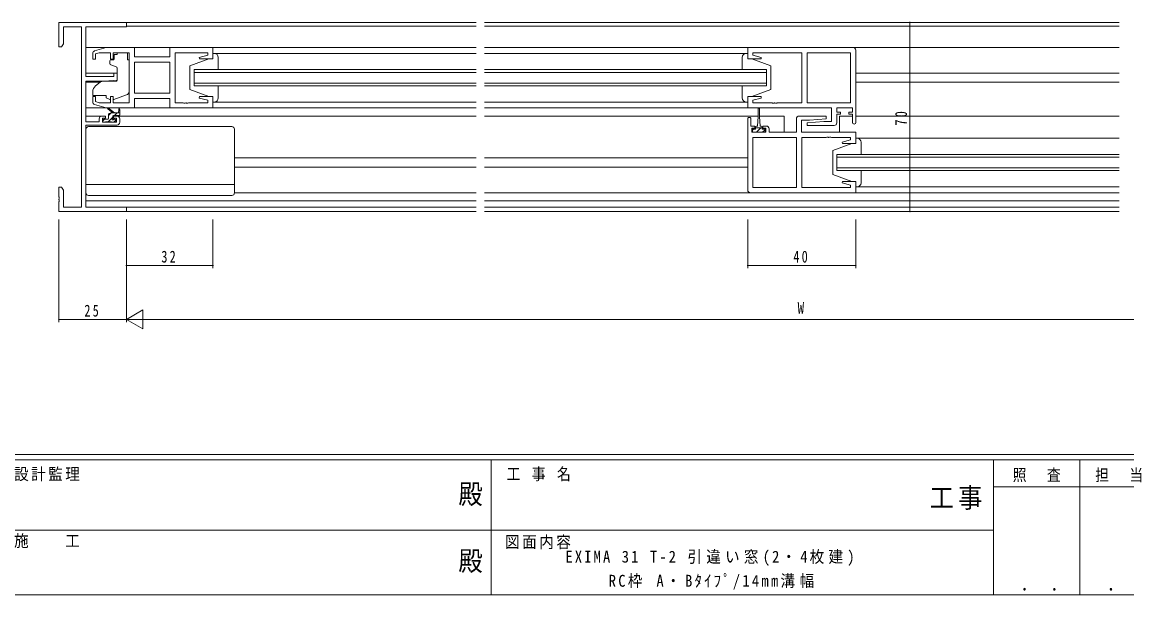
# Model space of a CAD drawing. Units: millimetres, scale not verified. Extents: x -567 to 567, y -403 to 403.
# Drawn here: x -186.4 to 222.6, y -403 to -190.9 of the extents above; entities that cross this region are included whole.
import ezdxf
from ezdxf.enums import TextEntityAlignment as Align

# ---------------------------------------------------------------- set-up
doc = ezdxf.new("R2010")
doc.units = ezdxf.units.MM
doc.header["$LTSCALE"] = 2
for name, color, linetype, lineweight in [('0-1_YKK_ZWAK', 7, 'Continuous', 18), ('0-3_YKK_11', 7, 'Continuous', 18), ('0-4_YKK_12', 2, 'Continuous', 18), ('0-5_YKK_13', 4, 'Continuous', 18), ('0-6_YKK_D', 6, 'Continuous', 18)]:
    doc.layers.add(name, color=color, linetype=linetype, lineweight=lineweight)
doc.layers.add('0-2_USER1', color=7, linetype='Continuous')
doc.styles.add('ＭＳ ゴシック', font='')
doc.styles.get('ＭＳ ゴシック').set_extended_font_data('MS Gothic')

msp = doc.modelspace()

# ---------------------------------------------------------------- linework, layer by layer
at = {"layer": '0-1_YKK_ZWAK'}
for p, q in [((537.274, -350.982), (-562.726, -350.982)), ((483.274, -352.982), (-562.726, -352.982)), ((-12.726, -352.982), (-12.726, -402.982)), ((173.274, -352.982), (173.274, -402.982)), ((205.274, -352.982), (205.274, -402.982)), ((270.68, -362.981), (173.274, -362.981)), ((-194.726, -378.981), (-10.726, -378.981)), ((-10.726, -378.981), (173.274, -378.981)), ((-562.726, -402.982), (483.274, -402.982))]:
    msp.add_line(p, q, dxfattribs=at)
at = {"layer": '0-3_YKK_11'}
for p, q in [((-147.726, -190.982), (-172.726, -190.982)), ((-147.726, -192.612), (-147.726, -190.982)), ((-171.096, -192.612), (-164.356, -192.612)), ((-164.356, -192.612), (-164.356, -259.352)), ((-162.726, -192.612), (-147.726, -192.612)), ((-162.726, -211.082), (-162.726, -192.612)), ((-155.226, -200.282), (-159.513, -201.569)), ((-144.726, -200.282), (-155.226, -200.282)), ((-144.726, -203.782), (-144.726, -200.282)), ((-131.726, -200.282), (-131.726, -203.782)), ((-115.726, -200.282), (-131.726, -200.282)), ((-115.726, -204.482), (-115.726, -200.282)), ((121.274, -200.282), (82.274, -200.282)), ((-160.226, -202.526), (-160.226, -204.582)), ((-159.226, -202.631), (-157.831, -202.212)), ((-159.226, -204.582), (-159.226, -202.631)), ((-152.626, -202.212), (-146.726, -202.212)), ((-146.726, -202.212), (-146.726, -220.752)), ((-131.726, -203.782), (-144.726, -203.782)), ((-129.726, -202.212), (-117.656, -202.212)), ((-129.726, -220.752), (-129.726, -202.212)), ((-117.656, -203.13), (-120.755, -203.96)), ((-120.755, -203.96), (-120.686, -204.482)), ((-120.686, -204.482), (-115.726, -204.482)), ((-117.656, -202.212), (-117.656, -203.13)), ((84.204, -202.212), (102.274, -202.212)), ((102.274, -202.212), (102.274, -220.752)), ((120.344, -202.212), (104.274, -202.212)), ((104.274, -202.212), (104.274, -220.752)), ((120.344, -220.752), (120.344, -202.212)), ((120.344, -220.752), (120.344, -202.212)), ((122.274, -228.082), (122.274, -201.282)), ((-160.226, -204.582), (-159.226, -204.582)), ((-144.796, -205.712), (-144.796, -217.252)), ((-131.726, -205.712), (-144.796, -205.712)), ((-131.726, -205.712), (-144.796, -205.712)), ((-131.726, -217.252), (-131.726, -205.712)), ((-152.426, -211.082), (-162.726, -211.082)), ((-155.726, -212.782), (-151.226, -212.389)), ((-162.726, -212.782), (-155.726, -212.782)), ((-162.726, -227.782), (-162.726, -212.782)), ((-159.226, -218.382), (-160.226, -218.382)), ((-160.226, -218.382), (-160.226, -220.438)), ((-159.226, -220.334), (-159.226, -218.382)), ((-157.831, -220.752), (-159.226, -220.334)), ((-153.626, -220.752), (-157.831, -220.752)), ((-152.626, -218.382), (-153.626, -218.382)), ((-153.626, -218.382), (-153.626, -220.752)), ((-152.626, -220.752), (-152.626, -218.382)), ((-146.726, -220.752), (-152.626, -220.752)), ((-144.796, -217.252), (-131.726, -217.252)), ((-144.726, -219.182), (-131.726, -219.182)), ((-144.726, -222.682), (-144.726, -219.182)), ((-131.726, -219.182), (-131.726, -222.682)), ((-117.656, -220.752), (-124.768, -220.752)), ((-120.686, -218.482), (-120.755, -219.005)), ((-120.755, -219.005), (-117.656, -219.835)), ((-115.726, -218.482), (-120.686, -218.482)), ((-117.656, -219.835), (-117.656, -220.752)), ((-115.726, -222.682), (-115.726, -218.482)), ((82.274, -218.482), (82.274, -222.682)), ((84.204, -220.752), (84.204, -219.835)), ((91.316, -220.752), (84.204, -220.752)), ((102.274, -220.752), (93.232, -220.752)), ((104.274, -220.752), (120.344, -220.752)), ((-159.513, -221.396), (-155.226, -222.682)), ((-155.226, -222.682), (-144.726, -222.682)), ((-131.726, -222.682), (-115.726, -222.682)), ((82.274, -222.682), (113.344, -222.682)), ((113.344, -222.682), (113.344, -227.682)), ((115.274, -224.182), (115.274, -222.682)), ((115.274, -222.682), (121.074, -222.682)), ((116.674, -224.182), (115.274, -224.182)), ((116.674, -224.982), (116.674, -224.182)), ((121.074, -222.682), (121.074, -224.182)), ((-157.826, -227.782), (-162.726, -227.782)), ((-162.726, -228.982), (-151.226, -228.982)), ((-162.726, -259.352), (-162.726, -228.982)), ((-157.826, -226.682), (-157.826, -227.782)), ((-150.226, -227.982), (-150.226, -226.682)), ((82.274, -226.782), (82.274, -253.082)), ((83.474, -229.382), (83.474, -226.782)), ((100.274, -226.682), (100.274, -231.682)), ((111.252, -225.682), (101.274, -225.682)), ((102.204, -227.182), (105.081, -227.182)), ((102.204, -231.682), (102.204, -227.182)), ((110.467, -227.682), (104.254, -228.226)), ((104.254, -228.226), (104.296, -229.182)), ((113.344, -227.682), (110.467, -227.682)), ((115.274, -228.182), (115.274, -224.982)), ((115.274, -224.982), (116.674, -224.982)), ((90.174, -231.682), (90.174, -230.382)), ((100.274, -231.682), (90.174, -231.682)), ((122.274, -231.682), (102.204, -231.682)), ((104.296, -229.182), (114.274, -229.182)), ((122.274, -235.882), (122.274, -231.682)), ((100.274, -233.612), (84.204, -233.612)), ((84.204, -233.612), (84.204, -252.152)), ((100.274, -252.152), (100.274, -233.612)), ((100.274, -252.152), (100.274, -233.612)), ((102.274, -233.612), (111.316, -233.612)), ((102.274, -252.152), (102.274, -233.612)), ((113.232, -233.612), (120.344, -233.612)), ((117.314, -235.882), (122.274, -235.882)), ((-171.726, -251.982), (-172.726, -251.982)), ((84.204, -252.152), (100.274, -252.152)), ((120.344, -252.152), (102.274, -252.152)), ((122.274, -249.882), (117.314, -249.882)), ((120.344, -251.235), (120.344, -252.152)), ((122.274, -254.082), (122.274, -249.882)), ((83.274, -254.082), (122.274, -254.082)), ((-172.726, -260.982), (-147.726, -260.982)), ((-164.356, -259.352), (-171.096, -259.352)), ((-147.726, -259.352), (-162.726, -259.352)), ((-147.726, -260.982), (-147.726, -259.352))]:
    msp.add_line(p, q, dxfattribs=at)
for points in [[(-172.726, -190.982), (-172.726, -199.982), (-171.726, -199.982)], [(-171.726, -199.982), (-171.096, -198.891), (-171.096, -192.612)], [(82.274, -200.282), (82.274, -204.482), (87.235, -204.482), (87.303, -203.96), (84.204, -203.13), (84.204, -202.212)], [(-157.831, -202.212), (-153.626, -202.212), (-153.626, -204.582), (-152.626, -204.582), (-152.626, -202.212)], [(-151.226, -212.389), (-151.226, -209.782), (-152.426, -209.782), (-152.426, -211.082)], [(-124.768, -220.752), (-124.951, -220.872), (-125.501, -220.872), (-125.684, -220.752), (-125.768, -220.752), (-125.951, -220.872), (-126.501, -220.872), (-126.684, -220.752), (-129.726, -220.752)], [(84.204, -219.835), (87.303, -219.005), (87.235, -218.482), (82.274, -218.482)], [(93.232, -220.752), (93.049, -220.872), (92.499, -220.872), (92.316, -220.752), (92.232, -220.752), (92.049, -220.872), (91.499, -220.872), (91.316, -220.752)], [(121.074, -224.182), (119.674, -224.182), (119.674, -224.982), (121.074, -224.982), (121.074, -228.082)], [(-151.226, -225.682), (-152.526, -225.682), (-152.526, -226.482), (-151.426, -226.482), (-151.426, -227.982), (-156.626, -227.982), (-156.626, -226.482), (-155.526, -226.482), (-155.526, -225.682), (-156.826, -225.682)], [(105.081, -227.182), (111.294, -226.639), (111.252, -225.682)], [(89.174, -229.382), (87.874, -229.382), (87.874, -230.182), (88.974, -230.182), (88.974, -231.682), (83.774, -231.682), (83.774, -230.182), (84.874, -230.182), (84.874, -229.382), (83.474, -229.382)], [(111.316, -233.612), (111.499, -233.492), (112.049, -233.492), (112.232, -233.612), (112.316, -233.612), (112.499, -233.492), (113.049, -233.492), (113.232, -233.612)], [(120.344, -233.612), (120.344, -234.53), (117.245, -235.36), (117.314, -235.882)], [(-172.726, -251.982), (-172.726, -255.524), (-172.606, -255.707), (-172.606, -256.257), (-172.726, -256.441), (-172.726, -256.524), (-172.606, -256.707), (-172.606, -257.257), (-172.726, -257.441), (-172.726, -260.982)], [(-171.096, -259.352), (-171.096, -253.074), (-171.726, -251.982)], [(117.314, -249.882), (117.245, -250.405), (120.344, -251.235)]]:
    msp.add_lwpolyline(points, dxfattribs=at)
for centre, radius, start, end in [((121.274, -201.282), 1, 0.00001, 89.99999), ((-159.226, -202.526), 1, 106.69926, 180.00004), ((-159.226, -220.438), 1, 179.99996, 253.30074), ((-156.826, -226.682), 1, 90.00001, 179.99999), ((-151.226, -226.682), 1, 0.00001, 89.99999), ((-151.226, -227.982), 1, 270.00001, 359.99999), ((82.874, -226.782), 0.6, 359.99999, 180.00001), ((101.274, -226.682), 1, 90.00001, 179.99999), ((114.274, -228.182), 1, 270.00001, 359.99999), ((121.674, -228.082), 0.6, 179.99999, 0.00001), ((89.174, -230.382), 1, 0.00001, 89.99999), ((83.274, -253.082), 1, 180.00001, 269.99999)]:
    msp.add_arc(centre, radius, start, end, dxfattribs=at)
at = {"layer": '0-4_YKK_12'}
for p, q in [((-148.026, -190.982), (-18.226, -190.982)), ((-15.226, -190.982), (219.774, -190.982)), ((-18.226, -192.382), (-147.726, -192.382)), ((219.774, -192.382), (-15.226, -192.382)), ((-162.726, -200.282), (-155.153, -200.282)), ((-145.226, -200.282), (-131.226, -200.282)), ((-116.226, -200.282), (-18.226, -200.282)), ((-15.226, -200.282), (82.774, -200.282)), ((121.274, -200.282), (219.774, -200.282)), ((-122.726, -208.482), (-122.726, -214.482)), ((-18.226, -208.482), (-122.726, -208.482)), ((89.274, -208.482), (-15.226, -208.482)), ((89.274, -214.482), (89.274, -208.482)), ((-162.726, -209.782), (-151.226, -209.782)), ((-122.726, -209.482), (-18.226, -209.482)), ((-15.226, -209.482), (89.274, -209.482)), ((122.274, -209.782), (219.774, -209.782)), ((-162.726, -213.182), (-157.603, -213.182)), ((-18.226, -213.482), (-122.726, -213.482)), ((-122.726, -214.482), (-18.226, -214.482)), ((89.274, -213.482), (-15.226, -213.482)), ((-15.226, -214.482), (89.274, -214.482)), ((122.274, -213.182), (219.774, -213.182)), ((-116.226, -222.682), (-18.226, -222.682)), ((82.774, -222.682), (-15.226, -222.682)), ((-162.726, -225.682), (-156.826, -225.682)), ((-151.226, -225.682), (-18.226, -225.682)), ((-15.226, -225.682), (86.124, -225.682)), ((86.624, -225.682), (95.774, -225.682)), ((95.774, -225.682), (95.774, -231.682)), ((116.274, -225.682), (116.274, -231.682)), ((116.274, -225.682), (121.074, -225.682)), ((122.274, -225.682), (219.774, -225.682)), ((-107.726, -241.182), (-18.226, -241.182)), ((-15.226, -241.182), (82.274, -241.182)), ((115.274, -239.882), (115.274, -245.882)), ((219.774, -239.882), (115.274, -239.882)), ((115.274, -240.882), (219.774, -240.882)), ((-107.726, -244.582), (-18.226, -244.582)), ((-15.226, -244.582), (82.274, -244.582)), ((219.774, -244.882), (115.274, -244.882)), ((115.274, -245.882), (219.774, -245.882)), ((-162.726, -257.082), (-18.226, -257.082)), ((-15.226, -257.082), (219.774, -257.082)), ((121.774, -254.082), (219.774, -254.082)), ((-18.226, -259.352), (-162.426, -259.352)), ((-148.026, -260.982), (-18.226, -260.982)), ((219.774, -259.352), (-15.226, -259.352)), ((-15.226, -260.982), (219.774, -260.982))]:
    msp.add_line(p, q, dxfattribs=at)
at = {"layer": '0-5_YKK_13'}
for p, q in [((-151.126, -202.882), (-152.296, -202.882)), ((-152.296, -203.882), (-152.296, -202.882)), ((-152.296, -203.882), (-152.296, -204.582)), ((-151.126, -202.212), (-147.326, -202.212)), ((-151.126, -202.212), (-151.126, -202.882)), ((-147.326, -202.212), (-147.326, -202.882)), ((-147.326, -203.882), (-147.326, -202.882)), ((-147.326, -204.882), (-147.326, -203.882)), ((-117.226, -204.482), (-124.226, -207.082)), ((-115.726, -202.482), (-18.226, -202.483)), ((-113.726, -208.482), (-113.726, -203.982)), ((-15.226, -202.483), (82.274, -202.484)), ((80.274, -208.482), (80.274, -203.982)), ((83.774, -204.482), (90.774, -207.082)), ((-153.826, -205.182), (-153.826, -206.232)), ((-152.596, -204.882), (-153.526, -204.882)), ((-153.497, -206.702), (-151.497, -207.43)), ((-151.226, -207.879), (-151.226, -212.485)), ((-147.326, -204.882), (-146.726, -204.882)), ((-146.726, -216.438), (-146.726, -204.882)), ((-124.226, -207.082), (-124.226, -215.882)), ((90.774, -207.082), (90.774, -215.882)), ((-157.463, -213.065), (-159.154, -214.484)), ((-151.443, -212.784), (-156.829, -212.831)), ((-117.226, -218.482), (-124.226, -215.882)), ((-113.726, -218.982), (-113.726, -214.482)), ((80.274, -218.982), (80.274, -214.482)), ((83.774, -218.482), (90.774, -215.882)), ((-160.226, -216.783), (-160.226, -218.082)), ((-160.226, -218.082), (-155.226, -218.082)), ((-155.226, -218.082), (-155.226, -218.382)), ((-155.226, -218.382), (-155.226, -218.88)), ((-153.92, -219.489), (-155.226, -218.88)), ((-152.354, -219.523), (-147.717, -217.848)), ((-117.226, -218.482), (-115.726, -218.482)), ((-115.726, -218.482), (-115.726, -220.482)), ((-115.726, -220.482), (-115.226, -220.482)), ((-115.726, -220.483), (-18.226, -220.482)), ((82.274, -220.482), (-15.226, -220.482)), ((82.274, -220.482), (81.774, -220.482)), ((83.774, -218.482), (82.274, -218.482)), ((82.274, -218.482), (82.274, -220.482)), ((-155.153, -222.682), (-162.726, -222.682)), ((-152.726, -224.482), (-154.545, -223.081)), ((-153.427, -224.482), (-154.426, -225.481)), ((-152.126, -224.482), (-154.344, -222.8)), ((-153.426, -224.482), (-150.226, -224.482)), ((-151.182, -224.482), (-152.182, -225.482)), ((-150.526, -223.356), (-150.725, -224.482)), ((-150.226, -225.182), (-150.226, -223.183)), ((-145.226, -222.682), (-131.226, -222.682)), ((86.124, -222.932), (86.124, -225.882)), ((86.624, -225.882), (86.624, -222.932)), ((-155.827, -226.882), (-156.426, -227.481)), ((-156.426, -227.182), (-156.426, -227.682)), ((-154.726, -226.882), (-156.126, -226.882)), ((-156.126, -227.982), (-155.626, -227.982)), ((-155.426, -227.782), (-153.326, -227.782)), ((-152.826, -226.126), (-154.482, -227.782)), ((-154.426, -226.582), (-154.426, -225.482)), ((-153.126, -227.982), (-152.526, -227.982)), ((-152.826, -226.421), (-152.826, -225.782)), ((-152.526, -225.482), (-150.526, -225.482)), ((-151.747, -227.292), (-152.416, -227.962)), ((-152.026, -226.882), (-152.365, -226.882)), ((-152.314, -227.895), (-151.814, -227.395)), ((86.124, -225.882), (85.874, -229.382)), ((86.624, -225.882), (86.874, -229.382)), ((-162.726, -254.082), (-162.726, -230.582)), ((-161.726, -229.582), (-108.726, -229.582)), ((-107.726, -254.082), (-107.726, -230.582)), ((84.362, -230.582), (84.074, -230.871)), ((85.124, -230.582), (85.124, -229.782)), ((87.624, -230.082), (85.124, -230.082)), ((86.374, -230.816), (85.508, -231.682)), ((85.524, -229.382), (85.874, -229.382)), ((87.108, -230.082), (86.374, -230.816)), ((86.874, -229.382), (87.224, -229.382)), ((87.624, -229.782), (87.624, -230.582)), ((88.674, -230.761), (87.753, -231.682)), ((120.774, -235.882), (113.774, -238.482)), ((122.274, -235.882), (120.774, -235.882)), ((122.274, -233.882), (219.774, -233.882)), ((124.274, -239.882), (124.274, -235.382)), ((113.774, -238.482), (113.774, -247.282)), ((120.774, -249.882), (113.774, -247.282)), ((124.274, -250.382), (124.274, -245.882)), ((-162.726, -251.042), (-107.726, -251.042)), ((120.774, -249.882), (122.274, -249.882)), ((122.274, -251.882), (219.774, -251.882)), ((-161.726, -255.082), (-108.726, -255.082)), ((-107.726, -254.082), (-18.226, -254.082)), ((-107.726, -254.082), (-18.226, -254.082)), ((-15.226, -254.082), (83.274, -254.082)), ((-15.226, -254.082), (83.274, -254.082))]:
    msp.add_line(p, q, dxfattribs=at)
for points in [[(-115.226, -202.482), (-115.726, -202.482), (-115.726, -204.482), (-117.226, -204.482)], [(81.774, -202.482), (82.274, -202.482), (82.274, -204.482), (83.774, -204.482)], [(85.124, -230.582), (84.074, -230.582), (84.074, -231.682), (88.674, -231.682), (88.674, -230.582), (87.624, -230.582)], [(122.774, -233.882), (122.274, -233.882), (122.274, -235.882)], [(122.274, -249.882), (122.274, -251.882), (122.774, -251.882)]]:
    msp.add_lwpolyline(points, dxfattribs=at)
for centre, radius, start, end in [((-115.226, -203.982), 1.5, 0, 90), ((81.774, -203.982), 1.5, 90, 180), ((-153.526, -205.182), 0.3, 90, 180), ((-153.326, -206.232), 0.5, 180, 250), ((-152.596, -204.582), 0.3, 270, 0), ((-151.726, -207.879), 0.5, 0, 70), ((-151.526, -212.485), 0.3, 270.5, 0), ((-157.226, -216.783), 3, 130, 180), ((-156.82, -213.831), 1, 90.5, 130), ((-148.226, -216.438), 1.5, 289.85326, 0), ((-153.497, -218.582), 1, 245, 262.59308), ((-152.694, -218.582), 1, 273.88684, 289.85326), ((-115.226, -218.982), 1.5, 270, 0), ((81.774, -218.982), 1.5, 180, 270), ((-154.526, -222.882), 0.2, 24.41711, 264.41711), ((-153.426, -225.482), 1, 90, 180), ((-150.426, -223.183), 0.2, 360, 240), ((86.374, -222.932), 0.25, 0, 180), ((-156.126, -227.182), 0.3, 90, 180), ((-156.126, -227.682), 0.3, 180, 270), ((-155.626, -227.782), 0.2, 270, 360), ((-154.726, -226.582), 0.3, 270, 360), ((-153.126, -227.782), 0.2, 180, 270), ((-152.826, -226.882), 0.25, 123.05573, 326.94427), ((-153.126, -226.421), 0.3, 303.05573, 360), ((-152.526, -225.782), 0.3, 90, 180), ((-152.365, -227.182), 0.3, 90, 146.94427), ((-152.526, -227.682), 0.3, 270, 315), ((-152.026, -227.182), 0.3, 315, 90), ((-150.526, -225.182), 0.3, 270, 360), ((-161.726, -230.582), 1, 90, 180), ((-108.726, -230.582), 1, 0, 90), ((85.524, -229.782), 0.4, 90, 180), ((87.224, -229.782), 0.4, 0, 90), ((122.774, -235.382), 1.5, 0, 90), ((122.774, -250.382), 1.5, 270, 0), ((-161.726, -254.082), 1, 180, 270), ((-108.726, -254.082), 1, 270, 0)]:
    msp.add_arc(centre, radius, start, end, dxfattribs=at)
at = {"layer": '0-6_YKK_D'}
for p, q in [((125.774, -190.982), (143.274, -190.982)), ((142.274, -190.982), (142.274, -260.982)), ((135.788, -260.982), (143.274, -260.982)), ((-172.726, -263.982), (-172.726, -301.982)), ((-147.726, -263.982), (-147.726, -281.982)), ((-147.726, -263.982), (-147.726, -301.982)), ((-147.726, -263.982), (-147.726, -301.982)), ((-115.726, -263.982), (-115.726, -281.982)), ((82.274, -263.982), (82.274, -281.982)), ((122.274, -263.982), (122.274, -281.982)), ((-147.726, -280.982), (-115.726, -280.982)), ((82.274, -280.982), (122.274, -280.982)), ((-147.726, -300.982), (-141.664, -297.482)), ((-141.664, -304.482), (-141.664, -297.482)), ((-147.726, -300.982), (-172.726, -300.982)), ((-147.726, -300.982), (-141.664, -304.482)), ((-147.726, -300.982), (-135.602, -300.982)), ((-140.726, -300.982), (345.274, -300.982))]:
    msp.add_line(p, q, dxfattribs=at)
for centre, start, end in [((142.274, -190.982), 90, 270), ((142.274, -190.982), 270, 90), ((142.274, -260.982), 90, 270), ((142.274, -260.982), 270, 90), ((-147.726, -280.982), 0, 180), ((-147.726, -280.982), 180, 0), ((-115.726, -280.982), 0, 180), ((-115.726, -280.982), 180, 0), ((82.274, -280.982), 0, 180), ((82.274, -280.982), 180, 0), ((122.274, -280.982), 0, 180), ((122.274, -280.982), 180, 0), ((-172.726, -300.982), 0, 180), ((-172.726, -300.982), 180, 0)]:
    msp.add_arc(centre, 0.106, start, end, dxfattribs=at)

# ---------------------------------------------------------------- texts
at = {"layer": '0-1_YKK_ZWAK', "style": 'ＭＳ ゴシック', "width": 0.9}
for p in [(-24.843, -371.491), (-24.843, -396.236)]:
    msp.add_text('殿', height=7.331, dxfattribs=at).set_placement(p, align=Align.BOTTOM_LEFT)
at = {"layer": '0-1_YKK_ZWAK', "attachment_point": 7, "style": 'ＭＳ ゴシック'}
for s, insert, char_height in [('\\T1.17;\\W0.9;設計監理', (-189.341, -360.886), 4.399), ('\\T1.22;\\W0.85;工\\~事\\~名', (-6.994, -360.886), 4.399), ('\\T1.24;\\W0.85;照\\~\\~査', (180.401, -361.24), 4.399), ('\\T1.24;\\W0.85;担\\~\\~当', (210.923, -361.24), 4.399), ('\\T1.17;\\W0.9;工事', (149.605, -371.491), 7.331), ('\\T1.17;\\W0.9;施\u3000\u3000工', (-189.341, -385.631), 4.399), ('\\T1.17;\\W0.9;図面内容', (-7.558, -386.051), 4.399), ('\\T1.24;\\W0.85;\\~．\\~．', (179.638, -401.477), 5.132), ('\\T1.24;\\W0.85;\\~．\\~．', (211.638, -401.477), 5.132)]:
    msp.add_mtext(s, dxfattribs=dict(at, insert=insert, char_height=char_height))
at = {"layer": '0-2_USER1', "char_height": 4.399, "attachment_point": 7, "style": 'ＭＳ ゴシック'}
for s, insert in [('\\T1.29;\\W0.9;EXIMA\\~31\\~T-2\\~引違い窓(2・4枚建)', (14.784, -392.195)), ('\\T1.31;\\W0.9;RC枠\\~A・Bﾀｲﾌﾟ/14mm溝幅', (30.813, -401.018))]:
    msp.add_mtext(s, dxfattribs=dict(at, insert=insert))
at = {"layer": '0-6_YKK_D', "color": 7, "style": 'ＭＳ ゴシック', "width": 0.8}
msp.add_text('W', height=4.399, dxfattribs=at).set_placement((100.739, -300.182), align=Align.BOTTOM_LEFT)
at = {"layer": '0-6_YKK_D', "color": 7, "insert": (141.274, -229.174), "char_height": 4.399, "attachment_point": 7, "rotation": 90, "style": 'ＭＳ ゴシック'}
msp.add_mtext('\\T1.37;\\W0.75;70', dxfattribs=at)
at = {"layer": '0-6_YKK_D', "color": 7, "char_height": 4.399, "attachment_point": 7, "style": 'ＭＳ ゴシック'}
for s, insert in [('\\T1.37;\\W0.75;32', (-134.808, -279.982)), ('\\T1.37;\\W0.75;40', (99.18, -279.982)), ('\\T1.37;\\W0.75;25', (-163.308, -299.982))]:
    msp.add_mtext(s, dxfattribs=dict(at, insert=insert))

doc.saveas('drawing.dxf')
